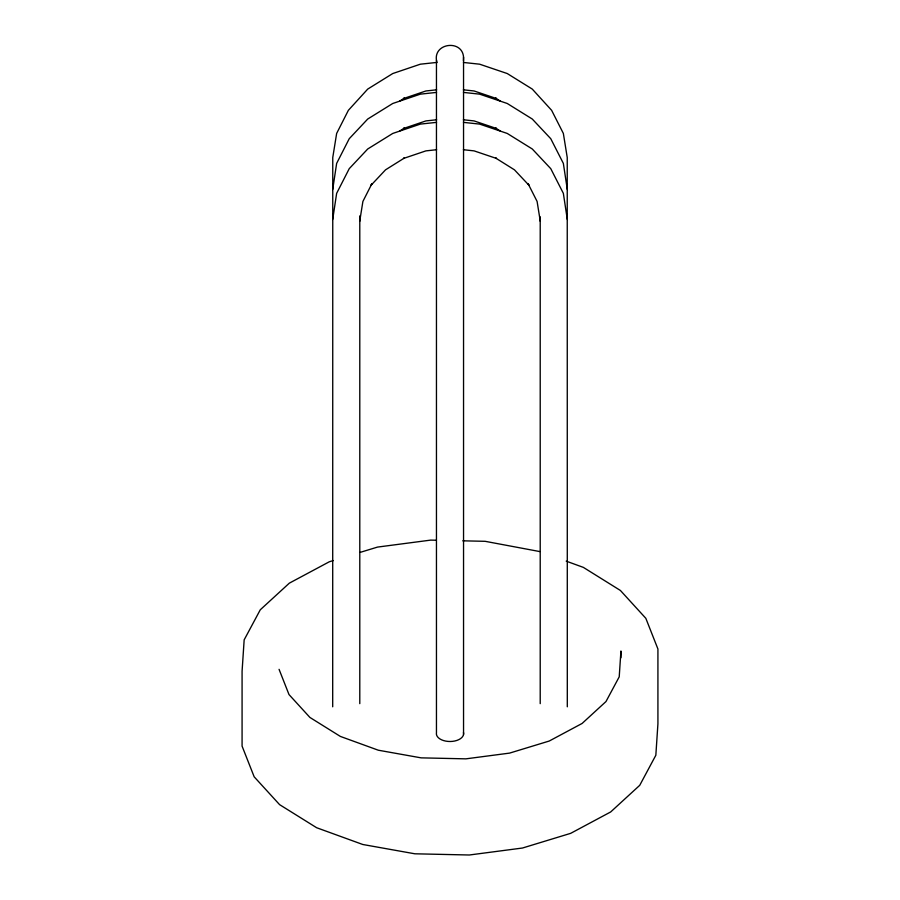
<?xml version="1.0" encoding="UTF-8"?>
<svg xmlns="http://www.w3.org/2000/svg" width="900" height="900" viewBox="0 0 900 900"><rect width="100%" height="100%" fill="white"/><g stroke="black" fill="none" stroke-linecap="round" stroke-linejoin="round"><path stroke-width="1.35" d="M463.478 732.454A13.635 7.864 0 0 1 450.259 741.499A13.635 7.864 0 0 1 436.455 732.746L436.455 60.244C433.744 42.773 462.319 39.488 463.545 57.161L463.545 734.512M463.478 60.761L463.545 57.161M332.696 189.518L336.645 163.395L349.234 138.713L367.718 119.036L392.749 103.489L420.368 94.151L436.534 92.407M332.696 219.476L336.645 193.343L349.234 168.671L367.718 148.995L392.749 133.447L420.368 124.099L436.534 122.366M359.786 219.161L359.719 221.22L362.902 201.442L371.914 183.679L371.048 185.254L385.537 169.83L404.415 158.006L403.493 158.456L425.925 150.874L436.624 149.715M399.701 101.059L404.415 98.1L403.493 98.55L425.925 90.968L436.624 89.809M399.701 131.006L404.415 128.059L403.493 128.498L425.925 120.915L436.624 119.767M333.315 560.554L329.299 561.78L289.316 583.166L260.269 609.795L244.159 639.866L242.078 671.31L242.078 746.123L254.171 776.812L279.596 804.645L316.642 827.73L362.779 844.492L414.855 853.796L469.327 855L522.484 848.025L570.701 833.332L610.684 811.946L639.731 785.317L655.841 755.246L657.923 723.803L657.923 649.001L645.829 618.311L620.404 590.467L583.357 567.382L566.224 561.15M360.101 552.398L377.516 547.087L430.673 540.113L436.264 540.236M436.534 62.46L420.368 64.192L392.749 73.541L367.718 89.089L348.368 110.329L336.645 133.436L332.764 157.523L332.696 706.804M462.791 540.821L485.145 541.316L539.854 551.576M463.466 62.46L479.632 64.192L507.251 73.541L532.283 89.089L551.632 110.329L563.355 133.436L567.236 157.523L567.304 706.804M463.376 89.809L474.075 90.968L496.507 98.55L495.585 98.1L500.299 101.059M463.466 92.407L479.632 94.151L507.251 103.489L532.283 119.036L550.766 138.713L563.355 163.395L567.304 189.518M463.376 119.767L474.075 120.915L496.507 128.498L495.585 128.059L500.299 131.006M463.466 122.366L479.632 124.099L507.251 133.447L532.283 148.995L550.766 168.671L563.355 193.343L567.304 219.476M463.376 149.715L474.075 150.874L496.507 158.456L495.585 158.006L514.462 169.83L528.952 185.254L528.086 183.679L537.097 201.442L540.281 221.22L540.214 219.161M279.067 669.33L289.001 694.564L309.915 717.446L340.369 736.425L378.293 750.206L421.11 757.856L465.885 758.846L509.591 753.109L549.225 741.038L582.109 723.454L605.981 701.55L619.222 676.834L620.933 650.981L620.933 657.765M436.455 60.244L437.029 62.572M540.214 216.833L540.214 703.654M359.786 215.899L359.786 703.654"/></g></svg>
